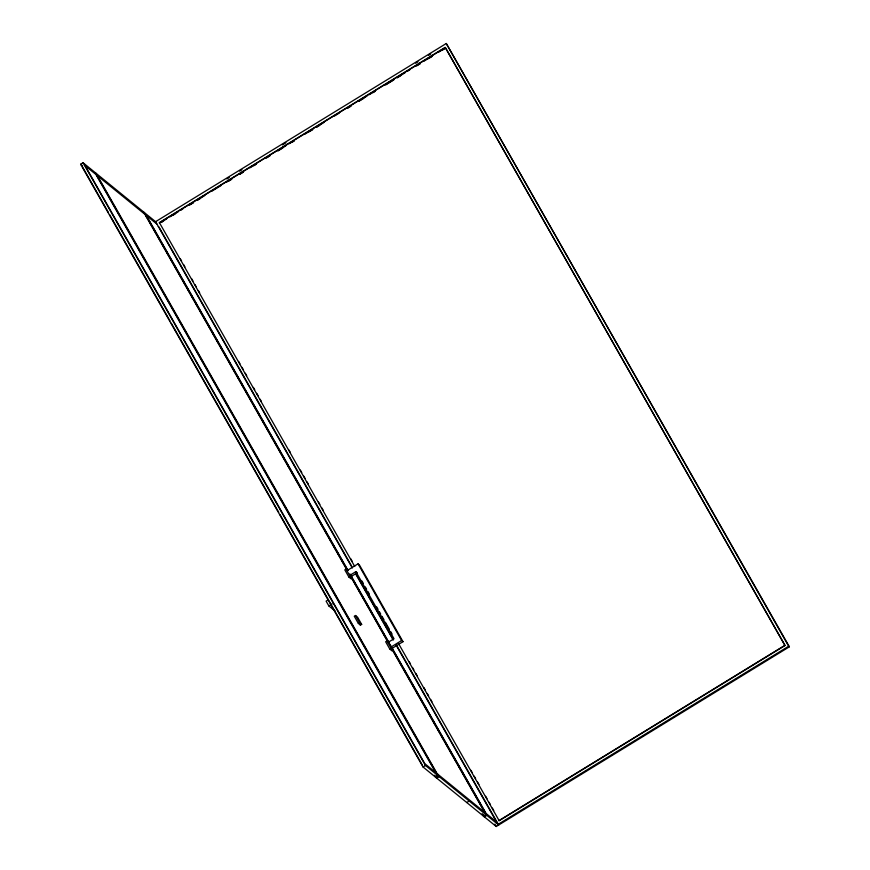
<?xml version="1.0" encoding="UTF-8"?>
<svg xmlns="http://www.w3.org/2000/svg" width="870" height="870" viewBox="0 0 870 870"><rect width="100%" height="100%" fill="white"/><g stroke="black" fill="none" stroke-linecap="round" stroke-linejoin="round"><path stroke-width="1.3" d="M83.063 162.744L425.463 765.48L437.664 775.409L435.228 776.899L423.027 766.981L80.616 164.245L83.063 162.744L95.265 172.662L437.806 775.518L486.613 815.201L484.177 816.691L435.37 777.019L437.806 775.518M396.633 645.366L498.684 824.999L486.754 815.31L484.318 816.81L496.237 826.5L789.384 646.801L446.277 43.5L155.578 221.698L352.306 568.001M226.929 178.959L229.245 177.534M239.663 171.151L241.98 169.726M282.511 144.877L285.991 142.745M415.708 63.238L418.024 61.813M428.442 55.43L430.759 54.005M159.308 222.894L445.375 47.535L785.055 645.486L498.988 820.834M160.809 222.47L166.605 218.914M170.074 216.782L178.187 211.812M180.503 210.399L182.82 208.974M188.605 205.429L193.238 202.59M196.718 200.459L204.82 195.489M211.769 191.226L221.034 185.549M226.831 182.004L231.463 179.155M239.565 174.185L243.045 172.064M249.994 167.801L255.78 164.245M266.209 157.861L269.678 155.73M277.791 150.76L285.893 145.79M289.362 143.659L293.995 140.82M304.424 134.437L312.526 129.467M316.006 127.335L324.108 122.365M334.537 115.971L339.169 113.133M347.271 108.163L350.751 106.031M358.853 101.061L366.966 96.091M369.282 94.678L375.068 91.122M385.497 84.738L393.599 79.768M397.079 77.637L405.181 72.667M407.497 71.242L409.813 69.828M415.61 66.283L420.243 63.434M423.712 61.313L431.824 56.343M438.774 52.08L444.559 48.524M161.233 222.448L163.549 221.034M172.804 215.358L175.12 213.944M190.171 204.722L193.64 202.59M197.109 200.459L200.578 198.338M228.353 181.308L231.822 179.187M239.924 174.217L243.393 172.086M253.812 165.702L256.128 164.289M266.535 157.905L270.005 155.773M278.106 150.814L282.739 147.976M291.994 142.299L294.31 140.886M309.35 131.664L312.819 129.532M316.299 127.401L319.769 125.28M347.532 108.25L351.012 106.129M359.103 101.159L363.736 98.321M372.991 92.644L375.307 91.23M385.725 84.847L393.827 79.877M397.296 77.756L400.765 75.625M416.969 65.696L420.438 63.564M428.54 58.605L432.009 56.474M442.428 50.09L444.733 48.666M347.054 570.589L358.048 563.847L359.44 564.989L403.006 641.679L392.022 648.411L390.619 647.28L401.614 640.537L403.006 641.679M355.884 571.644L349.783 575.385L351.175 576.516L357.276 572.775L355.884 571.644L394.012 638.743L387.9 642.484M348.892 577.049L350.11 576.299L352.198 577.995L350.98 578.746L348.892 577.049L344.803 569.861L346.032 569.111L350.11 576.299M328.316 599.8L326.119 601.148L328.849 605.944L334.993 610.936M328.849 605.944L332.144 603.921M355.493 615.503L354.275 616.243L358.353 623.431L360.452 625.139L361.67 624.388L357.581 617.2L355.493 615.503L359.582 622.692L361.67 624.388M358.353 623.431L359.582 622.692M388.966 642.702L386.867 641.005L385.649 641.755L389.738 648.944L391.826 650.64L393.044 649.901L389.542 643.735M389.738 648.944L390.956 648.193L393.044 649.901M423.027 766.981L425.463 765.48M437.838 774.256L438.502 776.083L436.066 777.584L434.717 775.213M436.74 778.128L439.187 776.638M466.744 802.521L469.191 801.031M789.384 646.801L788.677 646.236L497.977 824.434L395.926 644.779M95.406 172.782L144.213 212.454L347.652 570.579M156.274 222.263L144.355 212.574L347.793 570.676M97.462 175.74L144.877 214.292M156.937 224.09L146.41 215.532L347.804 570.046M98.125 177.567L98.821 178.143M146.236 216.684L146.932 217.25M158.296 226.494L159.003 227.059M80.616 164.245L82.65 165.898M437.142 773.691L484.557 812.232M496.618 822.041L486.091 813.483L392.109 648.041M446.277 43.5L788.677 646.236M358.048 563.847L401.614 640.537M180.22 258.618L181.558 260.978M183.581 264.524L184.918 266.883M191.628 278.704L192.977 281.064M194.989 284.61L196.326 286.969M198.349 290.515L199.687 292.885M238.619 361.42L239.968 363.79M241.98 367.336L243.317 369.696M245.34 373.241L246.678 375.601M253.387 387.422L254.736 389.782M256.748 393.327L258.085 395.687M260.108 399.232L261.446 401.603M288.971 450.051L290.308 452.411M300.378 470.137L301.727 472.508M303.739 476.053L305.087 478.413M307.099 481.958L308.437 484.318M318.507 502.044L319.856 504.404M321.867 507.949L323.205 510.32M350.73 558.768L352.078 561.128M409.139 661.581L410.477 663.94M412.489 667.486L413.837 669.846M415.849 673.391L417.187 675.762M423.907 687.572L425.245 689.943M427.257 693.488L428.605 695.848M430.617 699.393L431.955 701.753M470.898 770.298L472.236 772.658M474.248 776.203L475.596 778.563M477.608 782.108L478.946 784.479M485.667 796.289L487.004 798.66M489.016 802.205L490.365 804.565M492.376 808.11L493.714 810.47M354.732 566.479L159.384 222.6L445.201 47.393L784.881 645.344L499.065 820.54L398.373 643.289M361.963 581.019L363.301 583.368M365.302 586.902L366.64 589.251M367.977 591.611L369.315 593.96M376.677 606.912L378.015 609.272M379.353 611.621L380.69 613.981M382.028 616.33L384.029 619.864M385.366 622.213L389.379 629.282M390.717 631.642L392.055 633.991M159.634 228.168L351.665 566.207M355.678 573.265L392.609 638.297M355.645 573.885L393.262 640.092M494.889 824.14L496.237 826.5M351.165 575.951L388.749 642.136M349.87 573.885L352.198 577.995M351.143 576.592L388.738 642.767M389.836 644.583L486.754 815.31M351.012 576.495L388.607 642.669M391.968 648.574L486.613 815.201M143.517 211.888L346.956 570.013M350.969 577.071L387.911 642.104M391.913 649.161L485.917 814.625L483.481 816.125L482.11 813.733M386.867 641.005L391.304 648.476M390.663 648.585L391.826 650.64M482.828 814.331L484.177 816.691M359.277 623.083L360.452 625.139M96.102 173.347L438.502 776.083M82.683 167.203L108.184 212.106M109.533 214.477L169.954 320.823M171.292 323.194L278.704 512.267M280.042 514.627L422.363 765.154M95.928 174.489L85.119 165.713L424.799 763.653L435.609 772.44L95.928 174.489"/></g></svg>
